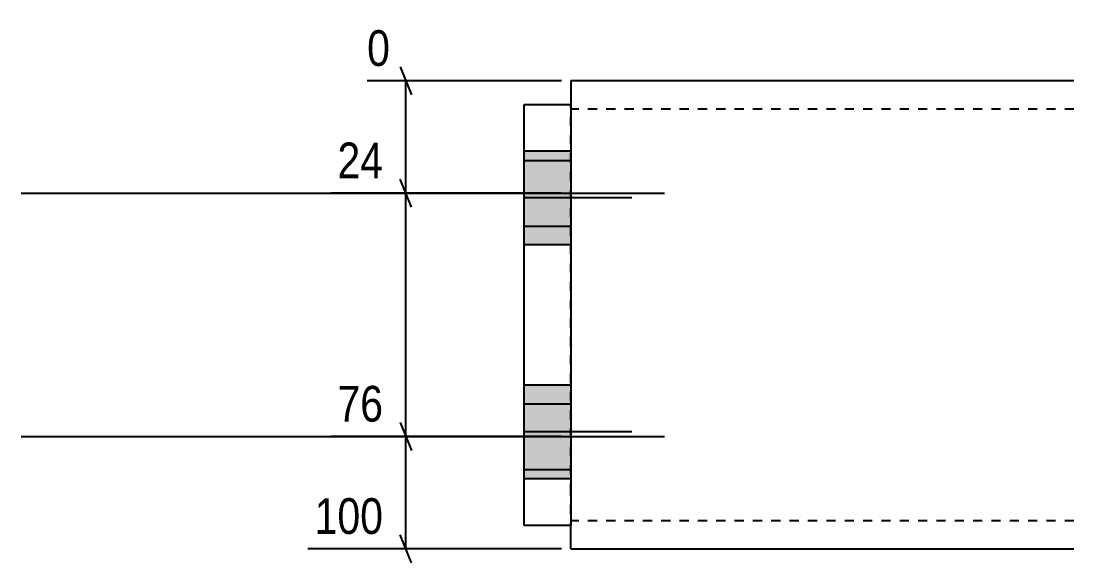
# Model space of a CAD drawing. Header units: millimetres. Extents: x 18 to 28554, y 3 to 713.
# Drawn here: x 17830.5 to 18055.5, y 46.8 to 162.6 of the extents above; entities that cross this region are included whole.
import ezdxf

# ---------------------------------------------------------------- set-up
doc = ezdxf.new("R2010")
doc.units = ezdxf.units.MM
doc.linetypes.add('DXK_LINE_DOT2', pattern=[3.9198, 1.9599, -1.9599])
doc.layers.add('MÅLSÆTNING', color=7, linetype='Continuous')
doc.layers.add('STÅL', color=7, linetype='Continuous')
doc.styles.add('Arial Narrow', font='ARIALN.TTF', dxfattribs={"height": 0.2})

msp = doc.modelspace()

# ---------------------------------------------------------------- hatches: boundary and pattern name
at = {"layer": 'STÅL', "linetype": 'Continuous'}
for points in [[(17937.97, 134.8), (17937.97, 114.8), (17947.97, 114.8), (17947.97, 134.8)], [(17947.97, 118.8), (17947.97, 132.8), (17937.97, 132.8), (17937.97, 118.8)], [(17947.97, 118.8), (17947.97, 132.8), (17937.97, 132.8), (17937.97, 118.8)], [(17937.97, 84.8), (17937.97, 64.8), (17947.97, 64.8), (17947.97, 84.8)], [(17947.97, 66.8), (17947.97, 80.8), (17937.97, 80.8), (17937.97, 66.8)], [(17947.97, 66.8), (17947.97, 80.8), (17937.97, 80.8), (17937.97, 66.8)]]:
    msp.add_hatch(color=96, dxfattribs=at).paths.add_polyline_path(points)

# ---------------------------------------------------------------- linework, layer by layer
at = {"layer": 'MÅLSÆTNING', "color": 7, "linetype": 'Continuous'}
for p, q in [((17911.49, 152.8), (17913.89, 146.8)), ((17945.97, 149.8), (17904.42, 149.8)), ((17912.69, 125.8), (17912.69, 149.8)), ((17913.89, 122.8), (17911.49, 128.8)), ((17913.89, 122.8), (17911.49, 128.8)), ((17945.97, 125.8), (17896.63, 125.8)), ((17945.97, 125.8), (17896.63, 125.8)), ((17912.69, 73.8), (17912.69, 125.8)), ((17911.49, 76.8), (17913.89, 70.8)), ((17911.49, 76.8), (17913.89, 70.8)), ((17945.97, 73.8), (17896.63, 73.8)), ((17945.97, 73.8), (17896.63, 73.8)), ((17912.69, 49.8), (17912.69, 73.8)), ((17913.89, 46.8), (17911.49, 52.8)), ((17945.97, 49.8), (17891.75, 49.8))]:
    msp.add_line(p, q, dxfattribs=at)
at = {"layer": 'STÅL', "color": 2, "linetype": 'Continuous'}
for p, q in [((17947.97, 149.8), (17947.97, 144.8)), ((18055.47, 149.8), (17947.97, 149.8)), ((17937.97, 144.8), (17947.97, 144.8)), ((17937.97, 54.8), (17937.97, 144.8)), ((17947.97, 144.8), (17947.97, 54.8)), ((17947.97, 54.8), (17937.97, 54.8)), ((17947.97, 50.71), (17947.97, 54.8)), ((17947.97, 49.8), (17947.97, 50.71)), ((17947.97, 49.8), (18055.47, 49.8))]:
    msp.add_line(p, q, dxfattribs=at)
at = {"layer": 'STÅL', "color": 7, "linetype": 'DXK_LINE_DOT2'}
for p, q in [((17947.97, 149.8), (17947.97, 148.89)), ((17947.97, 148.89), (17947.97, 146.29)), ((17947.97, 61.8), (17947.97, 144.8)), ((18055.47, 143.8), (17947.97, 143.8)), ((17947.97, 53.31), (17947.97, 61.8)), ((18055.47, 55.8), (17947.97, 55.8))]:
    msp.add_line(p, q, dxfattribs=at)
at = {"layer": 'STÅL', "color": 96, "linetype": 'Continuous'}
for p, q in [((17947.97, 134.8), (17937.97, 134.8)), ((17937.97, 132.8), (17947.97, 132.8)), ((17937.97, 132.8), (17947.97, 132.8)), ((17830.47, 125.8), (17967.97, 125.8)), ((17830.47, 125.8), (17967.97, 125.8)), ((17960.97, 124.8), (17937.97, 124.8)), ((17937.97, 118.8), (17947.97, 118.8)), ((17937.97, 118.8), (17947.97, 118.8)), ((17947.97, 114.8), (17937.97, 114.8)), ((17947.97, 84.8), (17937.97, 84.8)), ((17937.97, 80.8), (17947.97, 80.8)), ((17937.97, 80.8), (17947.97, 80.8)), ((17960.97, 74.8), (17937.97, 74.8)), ((17830.47, 73.8), (17967.97, 73.8)), ((17830.47, 73.8), (17967.97, 73.8)), ((17937.97, 66.8), (17947.97, 66.8)), ((17937.97, 66.8), (17947.97, 66.8)), ((17947.97, 64.8), (17937.97, 64.8))]:
    msp.add_line(p, q, dxfattribs=at)

# ---------------------------------------------------------------- wipeouts: each hides what was drawn before it
at = {"color": 0, "linetype": 'Continuous'}
for points in [[(17909.43, 127.4), (17909.43, 138.6), (17896.48, 138.6), (17896.48, 127.4)], [(17909.43, 75.4), (17909.43, 86.6), (17896.48, 86.6), (17896.48, 75.4)], [(17909.43, 51.4), (17909.43, 62.6), (17891.61, 62.6), (17891.61, 51.4)]]:
    msp.add_wipeout(points, dxfattribs=at).dxf.layer = 'MÅLSÆTNING'

# ---------------------------------------------------------------- next in the draw order: texts
at = {"layer": 'MÅLSÆTNING', "color": 3, "linetype": 'Continuous', "style": 'Arial Narrow'}
for s, p in [('24', (17898.08, 129)), ('76', (17898.08, 77)), ('100', (17893.21, 53))]:
    msp.add_text(s, height=7.635, dxfattribs=at).set_placement(p)

# ---------------------------------------------------------------- next in the draw order: wipeouts: each hides what was drawn before it
at = {"color": 0, "linetype": 'Continuous'}
msp.add_wipeout([(17910.89, 151.4), (17910.89, 162.6), (17902.82, 162.6), (17902.82, 151.4)], dxfattribs=at).dxf.layer = 'MÅLSÆTNING'

# ---------------------------------------------------------------- next in the draw order: texts
at = {"layer": 'MÅLSÆTNING', "color": 3, "linetype": 'Continuous', "style": 'Arial Narrow'}
msp.add_text('0', height=7.64, dxfattribs=at).set_placement((17904.42, 153))

doc.saveas('drawing.dxf')
